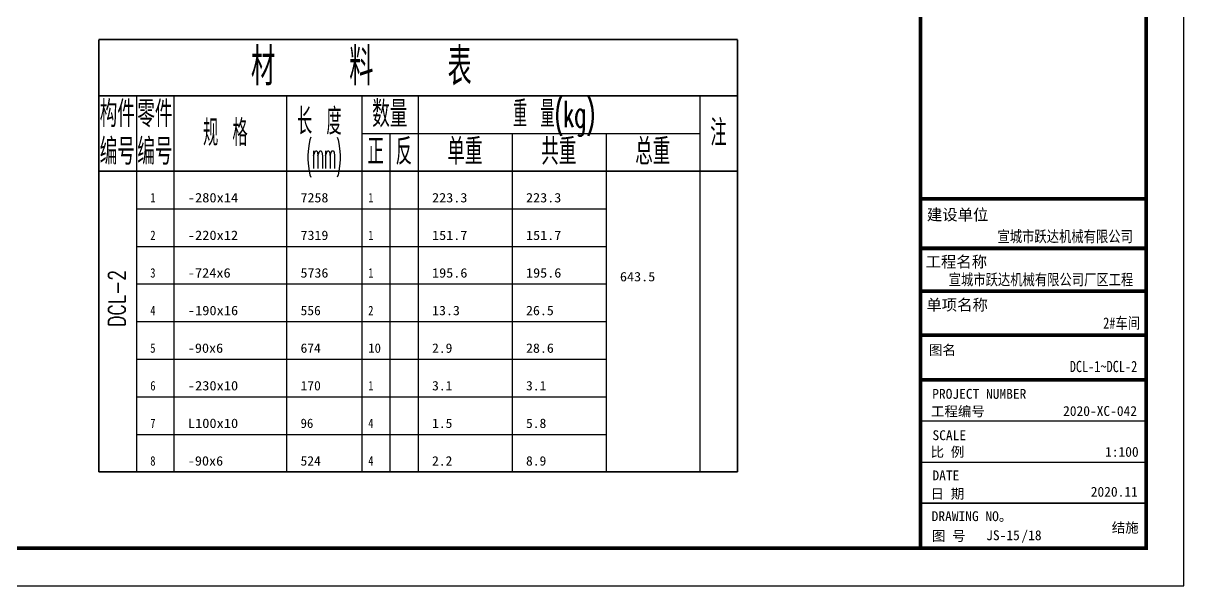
# Model space of a CAD drawing. Extents: x 69728788 to 150163257, y 20675998 to 43663798.
# Drawn here: x 75100099 to 75130986, y 20813997 to 20828958 of the extents above; entities that cross this region are included whole.
import ezdxf
from ezdxf.enums import TextEntityAlignment as Align

# ---------------------------------------------------------------- set-up
doc = ezdxf.new("R2010")
doc.units = 0
doc.header["$LTSCALE"] = 1000
doc.header["$MEASUREMENT"] = 0
doc.layers.get('0').update_dxf_attribs({"linetype": 'CONTINUOUS'})
for name, color, linetype in [('PUB_TITLE', 4, 'CONTINUOUS'), ('TC', 151, 'CONTINUOUS'), ('TEXT', 7, 'CONTINUOUS'), ('图框', 253, 'CONTINUOUS'), ('轴线__尺寸数字', 4, 'CONTINUOUS')]:
    doc.layers.add(name, color=color, linetype=linetype)
doc.styles.add('-黑体', font='simhei.ttf')
doc.styles.add('DIM_FONT', font='SIMPLEX.shx', dxfattribs={"width": 0.8})
doc.styles.add('HZ', font='txt', dxfattribs={"width": 0.7, "height": 5, "bigfont": 'STF:宋体'})
doc.styles.add('宋体', font='', dxfattribs={"width": 0.8})
doc.styles.add('黑体', font='simhei.ttf', dxfattribs={"width": 0.6, "height": 4.3})
doc.styles.get('宋体').set_extended_font_data('SimSun')

msp = doc.modelspace()

# ---------------------------------------------------------------- linework, layer by layer
at = {"layer": 'PUB_TITLE'}
msp.add_lwpolyline([(75041786, 20813997.1), (75130986, 20813997.1), (75130986, 20855997.1), (75041786, 20855997.1)], close=True, dxfattribs=at)
at = {"layer": 'PUB_TITLE', "const_width": 100}
msp.add_lwpolyline([(75044286, 20814997.1), (75129986, 20814997.1), (75129986, 20854997.1), (75044286, 20854997.1)], close=True, dxfattribs=at)
at = {"layer": '图框', "color": 4}
for points, const_width in [([(75123976.7, 20854997.1), (75123976.7, 20814997.1)], 98.6), ([(75123976.7, 20824288.4), (75129964.1, 20824288.4)], 99.6), ([(75123976.7, 20822971.4), (75129966, 20822971.4)], 99.6), ([(75123976.7, 20821832), (75129986, 20821832)], 99.6), ([(75123976.7, 20820661.3), (75129986, 20820661.3)], 99.6), ([(75123976.7, 20819476.7), (75129986, 20819476.7)], 99.6), ([(75123976.7, 20818377.9), (75129986, 20818377.9)], 40.3), ([(75123976.7, 20817280.9), (75129986, 20817280.9)], 40.3), ([(75123976.7, 20816192.3), (75129986, 20816192.3)], 40.3)]:
    msp.add_lwpolyline(points, dxfattribs=dict(at, const_width=const_width))
at = {"layer": '轴线__尺寸数字'}
for p, q in [((75103110.2, 20827023.3), (75103110.2, 20826023.3)), ((75104110.2, 20827023.3), (75104110.2, 20826023.3)), ((75107110.2, 20827023.3), (75107110.2, 20826023.3)), ((75109110.2, 20827023.3), (75109110.2, 20826023.3)), ((75110610.2, 20827023.3), (75110610.2, 20826023.3)), ((75118110.2, 20827023.3), (75118110.2, 20826023.3)), ((75103110.2, 20826023.3), (75103110.2, 20825023.3)), ((75104110.2, 20826023.3), (75104110.2, 20825023.3)), ((75107110.2, 20826023.3), (75107110.2, 20825023.3)), ((75109110.2, 20826023.3), (75118110.2, 20826023.3)), ((75109110.2, 20826023.3), (75109110.2, 20825023.3)), ((75109860.2, 20826023.3), (75109860.2, 20825023.3)), ((75110610.2, 20826023.3), (75110610.2, 20825023.3)), ((75113110.2, 20826023.3), (75113110.2, 20825023.3)), ((75115610.2, 20826023.3), (75115610.2, 20825023.3)), ((75118110.2, 20826023.3), (75118110.2, 20825023.3)), ((75102110.2, 20825023.3), (75119110.2, 20825023.3)), ((75103110.2, 20825023.3), (75103110.2, 20817023.3)), ((75104110.2, 20825023.3), (75104110.2, 20817023.3)), ((75107110.2, 20825023.3), (75107110.2, 20817023.3)), ((75109110.2, 20825023.3), (75109110.2, 20817023.3)), ((75109860.2, 20825023.3), (75109860.2, 20817023.3)), ((75110610.2, 20825023.3), (75110610.2, 20817023.3)), ((75113110.2, 20825023.3), (75113110.2, 20817023.3)), ((75115610.2, 20825023.3), (75115610.2, 20817023.3)), ((75118110.2, 20825023.3), (75118110.2, 20817023.3)), ((75103110.2, 20824023.3), (75115610.2, 20824023.3)), ((75103110.2, 20823023.3), (75115610.2, 20823023.3)), ((75103110.2, 20822023.3), (75115610.2, 20822023.3)), ((75103110.2, 20821023.3), (75115610.2, 20821023.3)), ((75103110.2, 20820023.3), (75115610.2, 20820023.3)), ((75103110.2, 20819023.3), (75115610.2, 20819023.3)), ((75103110.2, 20818023.3), (75115610.2, 20818023.3)), ((75103110.2, 20817023.3), (75115610.2, 20817023.3))]:
    msp.add_line(p, q, dxfattribs=at)
at = {"layer": '轴线__尺寸数字', "const_width": 45}
for points in [[(75102110.2, 20828523.3), (75119110.2, 20828523.3)], [(75102110.2, 20828523.3), (75102110.2, 20827023.3)], [(75119110.2, 20828523.3), (75119110.2, 20827023.3)], [(75102110.2, 20827023.3), (75119110.2, 20827023.3)], [(75102110.2, 20827023.3), (75102110.2, 20826023.3)], [(75119110.2, 20827023.3), (75119110.2, 20826023.3)], [(75102110.2, 20826023.3), (75102110.2, 20825023.3)], [(75119110.2, 20826023.3), (75119110.2, 20825023.3)], [(75102110.2, 20825023.3), (75119110.2, 20825023.3)], [(75102110.2, 20825023.3), (75102110.2, 20817023.3)], [(75119110.2, 20825023.3), (75119110.2, 20817023.3)], [(75102110.2, 20817023.3), (75119110.2, 20817023.3)]]:
    msp.add_lwpolyline(points, dxfattribs=at)

# ---------------------------------------------------------------- texts
at = {"insert": (75126112.8, 20823140), "char_height": 1.667, "width": 29.39, "attachment_point": 1}
msp.add_mtext('宣城嘉怡纸箱包装有限公司', dxfattribs=at)
at = {"layer": 'TC', "color": 7, "style": 'DIM_FONT', "width": 0.75}
msp.add_text('DCL-2', height=450, rotation=90, dxfattribs=at).set_placement((75102815.8, 20820879.1))
at = {"layer": 'TEXT', "color": 3, "style": '-黑体', "width": 0.8}
for s, p in [('宣城市跃达机械有限公司', (75126028.4, 20823137.8)), ('宣城市跃达机械有限公司厂区工程', (75124729.1, 20821990.6)), ('2#车间', (75128840.2, 20820834.9)), ('DCL-1~DCL-2', (75127951, 20819678.8))]:
    msp.add_text(s, height=300.15, dxfattribs=at).set_placement(p)
at = {"layer": '图框', "color": 4}
for s, height, style, p in [('建设单位', 300, '黑体', (75124148.4, 20823715.7)), ('工程名称', 300, '黑体', (75124115.2, 20822464.2)), ('单项名称', 300, '黑体', (75124135.2, 20821318.3)), ('图名', 262.94, '黑体', (75124204.4, 20820136.2)), ('工程编号', 262.94, '黑体', (75124255.9, 20818504.9)), ('2020-XC-042', 262.944, '宋体', (75127774.2, 20818514)), ('SCALE', 262.94, '黑体', (75124297.8, 20817869.4)), ('比 例', 262.94, '黑体', (75124247, 20817426.4)), ('1:100', 262.94, '宋体', (75128890.7, 20817427.5)), ('DATE', 262.94, '黑体', (75124296.4, 20816800.8)), ('日 期', 262.94, '黑体', (75124247, 20816313.6)), ('2020.11', 262.94, '宋体', (75128510.1, 20816366)), ('DRAWING NO。', 262.944, '黑体', (75124275.6, 20815716.1)), ('图 号', 262.94, '黑体', (75124284.4, 20815191))]:
    msp.add_text(s, height=height, dxfattribs=dict(at, style=style)).set_placement(p)
at = {"layer": '图框', "color": 0, "style": '黑体'}
msp.add_text('PROJECT NUMBER', height=262.944, dxfattribs=at).set_placement((75124291.3, 20818969.7))
at = {"layer": '图框', "color": 3, "style": '宋体'}
for s, p in [('JS-15', (75125726.6, 20815209.4)), ('/18', (75126664.3, 20815209.4)), ('结施', (75129067.9, 20815413.5))]:
    msp.add_text(s, height=262.94, dxfattribs=at).set_placement(p)
at = {"layer": '轴线__尺寸数字', "style": 'HZ'}
for s, height, width, p, p2 in [('材   料   表', 1000, 0.688477, (75106160.2, 20827303.3), (75112035.2, 20827303.3)), ('构件', 700, 0.470843, (75102135.2, 20826194.3), (75103072.7, 20826194.3)), ('零件', 700, 0.470843, (75103135.2, 20826194.3), (75104072.7, 20826194.3)), ('数量', 700, 0.470843, (75109385.2, 20826194.3), (75110322.7, 20826194.3)), ('重 量(kg)', 700, 0.488281, (75113135.2, 20826194.3), (75115322.7, 20826194.3)), ('长 度', 700, 0.477121, (75107385.2, 20825994.3), (75108572.7, 20825994.3)), ('规 格', 700, 0.477121, (75104885.2, 20825694.3), (75106072.7, 20825694.3)), ('注', 700, 0.439453, (75118385.2, 20825694.3), (75118822.7, 20825694.3)), ('编号', 700, 0.470843, (75102135.2, 20825194.3), (75103072.7, 20825194.3)), ('编号', 700, 0.470843, (75103135.2, 20825194.3), (75104072.7, 20825194.3)), ('(mm)', 700, 0.470843, (75107635.2, 20825094.3), (75108572.7, 20825094.3)), ('反', 700, 0.439453, (75110010.2, 20825194.3), (75110447.7, 20825194.3)), ('单重', 700, 0.470843, (75111385.2, 20825194.3), (75112322.7, 20825194.3)), ('共重', 700, 0.470843, (75113885.2, 20825194.3), (75114822.7, 20825194.3)), ('总重', 700, 0.470843, (75116385.2, 20825194.3), (75117322.7, 20825194.3)), ('正', 700, 0.439453, (75109260.2, 20825194.3), (75109697.7, 20825194.3))]:
    msp.add_text(s, height=height, dxfattribs=dict(at, width=width)).set_placement(p, p2, align=Align.FIT)
at = {"layer": '轴线__尺寸数字'}
for s, width, p, p2 in [('1', 2.911924, (75103480.2, 20824193.3), (75103620.2, 20824193.3)), ('-280x14', 1.039997, (75104480.2, 20824193.3), (75105820.2, 20824193.3)), ('7258', 1.039995, (75107480.2, 20824193.3), (75108220.2, 20824193.3)), ('1', 2.911924, (75109280.2, 20824193.3), (75109420.2, 20824193.3)), ('223.3', 1.163805, (75110980.2, 20824193.3), (75111920.2, 20824193.3)), ('223.3', 1.163805, (75113480.2, 20824193.3), (75114420.2, 20824193.3)), ('2', 1.039973, (75103480.2, 20823193.3), (75103620.2, 20823193.3)), ('-220x12', 1.047817, (75104480.2, 20823193.3), (75105820.2, 20823193.3)), ('7319', 1.115357, (75107480.2, 20823193.3), (75108220.2, 20823193.3)), ('1', 2.911924, (75109280.2, 20823193.3), (75109420.2, 20823193.3)), ('151.7', 1.286311, (75110980.2, 20823193.3), (75111920.2, 20823193.3)), ('151.7', 1.286311, (75113480.2, 20823193.3), (75114420.2, 20823193.3)), ('3', 1.039973, (75103480.2, 20822193.3), (75103620.2, 20822193.3)), ('-724x6', 1.022066, (75104480.2, 20822193.3), (75105620.2, 20822193.3)), ('5736', 1.054241, (75107480.2, 20822193.3), (75108220.2, 20822193.3)), ('1', 2.911924, (75109280.2, 20822193.3), (75109420.2, 20822193.3)), ('195.6', 1.237464, (75110980.2, 20822193.3), (75111920.2, 20822193.3)), ('195.6', 1.237464, (75113480.2, 20822193.3), (75114420.2, 20822193.3)), ('643.5', 1.163805, (75115980.2, 20822093.3), (75116920.2, 20822093.3)), ('4', 0.970641, (75103480.2, 20821193.3), (75103620.2, 20821193.3)), ('-190x16', 1.088747, (75104480.2, 20821193.3), (75105820.2, 20821193.3)), ('556', 1.059615, (75107480.2, 20821193.3), (75108020.2, 20821193.3)), ('2', 1.039973, (75109280.2, 20821193.3), (75109420.2, 20821193.3)), ('13.3', 1.28266, (75110980.2, 20821193.3), (75111720.2, 20821193.3)), ('26.5', 1.202494, (75113480.2, 20821193.3), (75114220.2, 20821193.3)), ('5', 1.039973, (75103480.2, 20820193.3), (75103620.2, 20820193.3)), ('-90x6', 1.018329, (75104480.2, 20820193.3), (75105420.2, 20820193.3)), ('674', 1.021084, (75107480.2, 20820193.3), (75108020.2, 20820193.3)), ('10', 1.178654, (75109280.2, 20820193.3), (75109620.2, 20820193.3)), ('2.9', 1.306038, (75110980.2, 20820193.3), (75111520.2, 20820193.3)), ('28.6', 1.221581, (75113480.2, 20820193.3), (75114220.2, 20820193.3)), ('6', 1.119971, (75103480.2, 20819193.3), (75103620.2, 20819193.3)), ('-230x10', 1.047817, (75104480.2, 20819193.3), (75105820.2, 20819193.3)), ('170', 1.123192, (75107480.2, 20819193.3), (75108020.2, 20819193.3)), ('1', 2.911924, (75109280.2, 20819193.3), (75109420.2, 20819193.3)), ('3.1', 1.604561, (75110980.2, 20819193.3), (75111520.2, 20819193.3)), ('3.1', 1.604561, (75113480.2, 20819193.3), (75114020.2, 20819193.3)), ('7', 1.039973, (75103480.2, 20818193.3), (75103620.2, 20818193.3)), ('L100x10', 1.16133, (75104480.2, 20818193.3), (75105820.2, 20818193.3)), ('96', 1.071504, (75107480.2, 20818193.3), (75107820.2, 20818193.3)), ('4', 0.970641, (75109280.2, 20818193.3), (75109420.2, 20818193.3)), ('1.5', 1.40399, (75110980.2, 20818193.3), (75111520.2, 20818193.3)), ('5.8', 1.276355, (75113480.2, 20818193.3), (75114020.2, 20818193.3)), ('8', 1.039973, (75103480.2, 20817193.3), (75103620.2, 20817193.3)), ('-90x6', 1.018329, (75104480.2, 20817193.3), (75105420.2, 20817193.3)), ('524', 1.021084, (75107480.2, 20817193.3), (75108020.2, 20817193.3)), ('4', 0.970641, (75109280.2, 20817193.3), (75109420.2, 20817193.3)), ('2.2', 1.276355, (75110980.2, 20817193.3), (75111520.2, 20817193.3)), ('8.9', 1.306038, (75113480.2, 20817193.3), (75114020.2, 20817193.3))]:
    msp.add_text(s, height=250, dxfattribs=dict(at, width=width)).set_placement(p, p2, align=Align.FIT)

doc.saveas('drawing.dxf')
